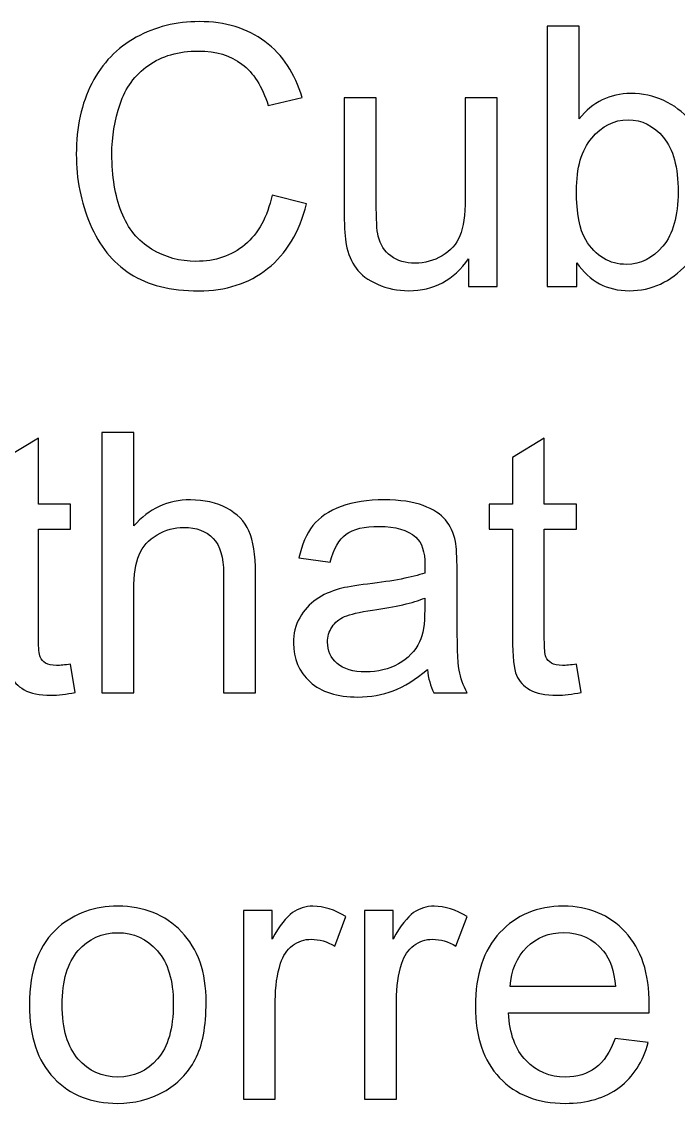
# Model space of a CAD drawing. Header units: centimetres. Extents: x -24.8 to 34.2, y -10 to 25.5.
# Drawn here: x -1.532 to -0.514, y -4.063 to -2.385 of the extents above; entities that cross this region are included whole.
import ezdxf

# ---------------------------------------------------------------- set-up
doc = ezdxf.new("R2010")
doc.units = ezdxf.units.CM
doc.header["$MEASUREMENT"] = 0
doc.layers.add('Layer 1', color=7, linetype='Continuous')

msp = doc.modelspace()

# ---------------------------------------------------------------- linework, layer by layer
at = {"layer": 'Layer 1', "color": 250}
for points, knots in [([(-1.14395, -2.65376), (-1.14395, -2.65376), (-1.09043, -2.6673), (-1.09043, -2.6673), (-1.09043, -2.6673), (-1.10162, -2.71114), (-1.12185, -2.74463), (-1.15091, -2.76777), (-1.15091, -2.76777), (-1.18008, -2.79082), (-1.21564, -2.8023), (-1.25778, -2.8023), (-1.25778, -2.8023), (-1.30134, -2.8023), (-1.33671, -2.79345), (-1.36399, -2.77577), (-1.36399, -2.77577), (-1.39127, -2.75799), (-1.41206, -2.73231), (-1.42627, -2.69872), (-1.42627, -2.69872), (-1.44047, -2.66504), (-1.44762, -2.62892), (-1.44762, -2.59035), (-1.44762, -2.59035), (-1.44762, -2.5483), (-1.43963, -2.51161), (-1.42354, -2.48028), (-1.42354, -2.48028), (-1.40745, -2.44896), (-1.38459, -2.42516), (-1.35487, -2.40888), (-1.35487, -2.40888), (-1.32523, -2.39261), (-1.29259, -2.38452), (-1.25694, -2.38452), (-1.25694, -2.38452), (-1.21648, -2.38452), (-1.18252, -2.39477), (-1.15496, -2.41537), (-1.15496, -2.41537), (-1.1274, -2.43598), (-1.10821, -2.46486), (-1.09739, -2.5022), (-1.09739, -2.5022), (-1.09739, -2.5022), (-1.14997, -2.51462), (-1.14997, -2.51462), (-1.14997, -2.51462), (-1.15938, -2.48518), (-1.17293, -2.46382), (-1.1908, -2.45037), (-1.1908, -2.45037), (-1.20858, -2.43692), (-1.23097, -2.43024), (-1.25806, -2.43024), (-1.25806, -2.43024), (-1.28911, -2.43024), (-1.31498, -2.43767), (-1.33586, -2.45253), (-1.33586, -2.45253), (-1.35675, -2.46749), (-1.37142, -2.48743), (-1.3798, -2.51255), (-1.3798, -2.51255), (-1.38826, -2.53757), (-1.3925, -2.56345), (-1.3925, -2.59007), (-1.3925, -2.59007), (-1.3925, -2.6245), (-1.38751, -2.65441), (-1.37754, -2.6801), (-1.37754, -2.6801), (-1.36747, -2.70568), (-1.35195, -2.72487), (-1.33078, -2.73757), (-1.33078, -2.73757), (-1.30962, -2.75027), (-1.28676, -2.75658), (-1.26211, -2.75658), (-1.26211, -2.75658), (-1.23219, -2.75658), (-1.20689, -2.74792), (-1.1861, -2.73071), (-1.1861, -2.73071), (-1.16531, -2.7134), (-1.15129, -2.68772), (-1.14395, -2.65376)], [0, 0, 0, 0, 0.0454545, 0.0454545, 0.0454545, 0.0454545, 0.0909091, 0.0909091, 0.0909091, 0.0909091, 0.1363636, 0.1363636, 0.1363636, 0.1363636, 0.1818182, 0.1818182, 0.1818182, 0.1818182, 0.2272727, 0.2272727, 0.2272727, 0.2272727, 0.2727273, 0.2727273, 0.2727273, 0.2727273, 0.3181818, 0.3181818, 0.3181818, 0.3181818, 0.3636364, 0.3636364, 0.3636364, 0.3636364, 0.4090909, 0.4090909, 0.4090909, 0.4090909, 0.4545455, 0.4545455, 0.4545455, 0.4545455, 0.5, 0.5, 0.5, 0.5, 0.5454545, 0.5454545, 0.5454545, 0.5454545, 0.5909091, 0.5909091, 0.5909091, 0.5909091, 0.6363636, 0.6363636, 0.6363636, 0.6363636, 0.6818182, 0.6818182, 0.6818182, 0.6818182, 0.7272727, 0.7272727, 0.7272727, 0.7272727, 0.7727273, 0.7727273, 0.7727273, 0.7727273, 0.8181818, 0.8181818, 0.8181818, 0.8181818, 0.8636364, 0.8636364, 0.8636364, 0.8636364, 0.9090909, 0.9090909, 0.9090909, 0.9090909, 0.9545455, 0.9545455, 0.9545455, 0.9545455, 1, 1, 1, 1]), ([(-0.67124, -2.79543), (-0.67124, -2.79543), (-0.71724, -2.79543), (-0.71724, -2.79543), (-0.71724, -2.79543), (-0.71724, -2.79543), (-0.71724, -2.39139), (-0.71724, -2.39139), (-0.71724, -2.39139), (-0.71724, -2.39139), (-0.66766, -2.39139), (-0.66766, -2.39139), (-0.66766, -2.39139), (-0.66766, -2.39139), (-0.66766, -2.53551), (-0.66766, -2.53551), (-0.66766, -2.53551), (-0.64668, -2.50926), (-0.61997, -2.49609), (-0.58751, -2.49609), (-0.58751, -2.49609), (-0.56945, -2.49609), (-0.55242, -2.49976), (-0.53634, -2.507), (-0.53634, -2.507), (-0.52025, -2.51424), (-0.50708, -2.5245), (-0.49664, -2.53757), (-0.49664, -2.53757), (-0.48629, -2.55075), (-0.4781, -2.56655), (-0.47227, -2.58518), (-0.47227, -2.58518), (-0.46635, -2.60371), (-0.46343, -2.62356), (-0.46343, -2.64463), (-0.46343, -2.64463), (-0.46343, -2.69487), (-0.47585, -2.73362), (-0.50068, -2.761), (-0.50068, -2.761), (-0.52542, -2.78837), (-0.55524, -2.80202), (-0.58996, -2.80202), (-0.58996, -2.80202), (-0.62448, -2.80202), (-0.65158, -2.78762), (-0.67124, -2.75874), (-0.67124, -2.75874), (-0.67124, -2.75874), (-0.67124, -2.79543), (-0.67124, -2.79543)], [0, 0, 0, 0, 0.0769231, 0.0769231, 0.0769231, 0.0769231, 0.1538462, 0.1538462, 0.1538462, 0.1538462, 0.2307692, 0.2307692, 0.2307692, 0.2307692, 0.3076923, 0.3076923, 0.3076923, 0.3076923, 0.3846154, 0.3846154, 0.3846154, 0.3846154, 0.4615385, 0.4615385, 0.4615385, 0.4615385, 0.5384615, 0.5384615, 0.5384615, 0.5384615, 0.6153846, 0.6153846, 0.6153846, 0.6153846, 0.6923077, 0.6923077, 0.6923077, 0.6923077, 0.7692308, 0.7692308, 0.7692308, 0.7692308, 0.8461538, 0.8461538, 0.8461538, 0.8461538, 0.9230769, 0.9230769, 0.9230769, 0.9230769, 1, 1, 1, 1]), ([(-0.83906, -2.79543), (-0.83906, -2.79543), (-0.83906, -2.75244), (-0.83906, -2.75244), (-0.83906, -2.75244), (-0.86192, -2.78555), (-0.89287, -2.80202), (-0.93201, -2.80202), (-0.93201, -2.80202), (-0.94922, -2.80202), (-0.9654, -2.79872), (-0.98036, -2.79214), (-0.98036, -2.79214), (-0.99532, -2.78555), (-1.00642, -2.77718), (-1.01366, -2.76721), (-1.01366, -2.76721), (-1.021, -2.75714), (-1.02608, -2.74491), (-1.029, -2.73043), (-1.029, -2.73043), (-1.03097, -2.72064), (-1.03201, -2.70521), (-1.03201, -2.68405), (-1.03201, -2.68405), (-1.03201, -2.68405), (-1.03201, -2.50277), (-1.03201, -2.50277), (-1.03201, -2.50277), (-1.03201, -2.50277), (-0.98243, -2.50277), (-0.98243, -2.50277), (-0.98243, -2.50277), (-0.98243, -2.50277), (-0.98243, -2.66504), (-0.98243, -2.66504), (-0.98243, -2.66504), (-0.98243, -2.69101), (-0.98139, -2.70841), (-0.97942, -2.71744), (-0.97942, -2.71744), (-0.97622, -2.73052), (-0.96964, -2.74068), (-0.95957, -2.74821), (-0.95957, -2.74821), (-0.94941, -2.75564), (-0.9369, -2.75931), (-0.92203, -2.75931), (-0.92203, -2.75931), (-0.90717, -2.75931), (-0.89325, -2.75554), (-0.88017, -2.74792), (-0.88017, -2.74792), (-0.8671, -2.7403), (-0.85788, -2.72986), (-0.85251, -2.71678), (-0.85251, -2.71678), (-0.84706, -2.70361), (-0.84433, -2.68452), (-0.84433, -2.65959), (-0.84433, -2.65959), (-0.84433, -2.65959), (-0.84433, -2.50277), (-0.84433, -2.50277), (-0.84433, -2.50277), (-0.84433, -2.50277), (-0.79475, -2.50277), (-0.79475, -2.50277), (-0.79475, -2.50277), (-0.79475, -2.50277), (-0.79475, -2.79543), (-0.79475, -2.79543), (-0.79475, -2.79543), (-0.79475, -2.79543), (-0.83906, -2.79543), (-0.83906, -2.79543)], [0, 0, 0, 0, 0.0526316, 0.0526316, 0.0526316, 0.0526316, 0.1052632, 0.1052632, 0.1052632, 0.1052632, 0.1578947, 0.1578947, 0.1578947, 0.1578947, 0.2105263, 0.2105263, 0.2105263, 0.2105263, 0.2631579, 0.2631579, 0.2631579, 0.2631579, 0.3157895, 0.3157895, 0.3157895, 0.3157895, 0.3684211, 0.3684211, 0.3684211, 0.3684211, 0.4210526, 0.4210526, 0.4210526, 0.4210526, 0.4736842, 0.4736842, 0.4736842, 0.4736842, 0.5263158, 0.5263158, 0.5263158, 0.5263158, 0.5789474, 0.5789474, 0.5789474, 0.5789474, 0.6315789, 0.6315789, 0.6315789, 0.6315789, 0.6842105, 0.6842105, 0.6842105, 0.6842105, 0.7368421, 0.7368421, 0.7368421, 0.7368421, 0.7894737, 0.7894737, 0.7894737, 0.7894737, 0.8421053, 0.8421053, 0.8421053, 0.8421053, 0.8947368, 0.8947368, 0.8947368, 0.8947368, 0.9473684, 0.9473684, 0.9473684, 0.9473684, 1, 1, 1, 1]), ([(-0.6718, -2.64689), (-0.6718, -2.68198), (-0.667, -2.70728), (-0.6575, -2.7229), (-0.6575, -2.7229), (-0.64189, -2.74849), (-0.62072, -2.76128), (-0.5941, -2.76128), (-0.5941, -2.76128), (-0.57237, -2.76128), (-0.55365, -2.75187), (-0.53784, -2.73297), (-0.53784, -2.73297), (-0.52204, -2.71415), (-0.51413, -2.68612), (-0.51413, -2.64877), (-0.51413, -2.64877), (-0.51413, -2.61058), (-0.52175, -2.58235), (-0.5369, -2.5642), (-0.5369, -2.5642), (-0.55205, -2.54604), (-0.57039, -2.53692), (-0.59184, -2.53692), (-0.59184, -2.53692), (-0.61357, -2.53692), (-0.63229, -2.54632), (-0.6481, -2.56514), (-0.6481, -2.56514), (-0.6639, -2.58395), (-0.6718, -2.61123), (-0.6718, -2.64689)], [0, 0, 0, 0, 0.125, 0.125, 0.125, 0.125, 0.25, 0.25, 0.25, 0.25, 0.375, 0.375, 0.375, 0.375, 0.5, 0.5, 0.5, 0.5, 0.625, 0.625, 0.625, 0.625, 0.75, 0.75, 0.75, 0.75, 0.875, 0.875, 0.875, 0.875, 1, 1, 1, 1]), ([(-1.45646, -3.38161), (-1.45646, -3.38161), (-1.44931, -3.42545), (-1.44931, -3.42545), (-1.44931, -3.42545), (-1.46323, -3.42836), (-1.47574, -3.42987), (-1.48675, -3.42987), (-1.48675, -3.42987), (-1.50481, -3.42987), (-1.51874, -3.42704), (-1.52871, -3.42131), (-1.52871, -3.42131), (-1.53858, -3.41566), (-1.54555, -3.40814), (-1.54959, -3.39882), (-1.54959, -3.39882), (-1.55364, -3.3896), (-1.55571, -3.37004), (-1.55571, -3.34031), (-1.55571, -3.34031), (-1.55571, -3.34031), (-1.55571, -3.17192), (-1.55571, -3.17192), (-1.55571, -3.17192), (-1.55571, -3.17192), (-1.59211, -3.17192), (-1.59211, -3.17192), (-1.59211, -3.17192), (-1.59211, -3.17192), (-1.59211, -3.13335), (-1.59211, -3.13335), (-1.59211, -3.13335), (-1.59211, -3.13335), (-1.55571, -3.13335), (-1.55571, -3.13335), (-1.55571, -3.13335), (-1.55571, -3.13335), (-1.55571, -3.06082), (-1.55571, -3.06082), (-1.55571, -3.06082), (-1.55571, -3.06082), (-1.50632, -3.03109), (-1.50632, -3.03109), (-1.50632, -3.03109), (-1.50632, -3.03109), (-1.50632, -3.13335), (-1.50632, -3.13335), (-1.50632, -3.13335), (-1.50632, -3.13335), (-1.45646, -3.13335), (-1.45646, -3.13335), (-1.45646, -3.13335), (-1.45646, -3.13335), (-1.45646, -3.17192), (-1.45646, -3.17192), (-1.45646, -3.17192), (-1.45646, -3.17192), (-1.50632, -3.17192), (-1.50632, -3.17192), (-1.50632, -3.17192), (-1.50632, -3.17192), (-1.50632, -3.34304), (-1.50632, -3.34304), (-1.50632, -3.34304), (-1.50632, -3.35724), (-1.50547, -3.36627), (-1.50378, -3.37032), (-1.50378, -3.37032), (-1.50199, -3.37436), (-1.49917, -3.37756), (-1.49522, -3.38001), (-1.49522, -3.38001), (-1.49127, -3.38236), (-1.48562, -3.38358), (-1.47828, -3.38358), (-1.47828, -3.38358), (-1.47273, -3.38358), (-1.46549, -3.38292), (-1.45646, -3.38161)], [0, 0, 0, 0, 0.05, 0.05, 0.05, 0.05, 0.1, 0.1, 0.1, 0.1, 0.15, 0.15, 0.15, 0.15, 0.2, 0.2, 0.2, 0.2, 0.25, 0.25, 0.25, 0.25, 0.3, 0.3, 0.3, 0.3, 0.35, 0.35, 0.35, 0.35, 0.4, 0.4, 0.4, 0.4, 0.45, 0.45, 0.45, 0.45, 0.5, 0.5, 0.5, 0.5, 0.55, 0.55, 0.55, 0.55, 0.6, 0.6, 0.6, 0.6, 0.65, 0.65, 0.65, 0.65, 0.7, 0.7, 0.7, 0.7, 0.75, 0.75, 0.75, 0.75, 0.8, 0.8, 0.8, 0.8, 0.85, 0.85, 0.85, 0.85, 0.9, 0.9, 0.9, 0.9, 0.95, 0.95, 0.95, 0.95, 1, 1, 1, 1]), ([(-1.40792, -3.42601), (-1.40792, -3.42601), (-1.40792, -3.02197), (-1.40792, -3.02197), (-1.40792, -3.02197), (-1.40792, -3.02197), (-1.35834, -3.02197), (-1.35834, -3.02197), (-1.35834, -3.02197), (-1.35834, -3.02197), (-1.35834, -3.16693), (-1.35834, -3.16693), (-1.35834, -3.16693), (-1.3352, -3.14012), (-1.30594, -3.12667), (-1.27066, -3.12667), (-1.27066, -3.12667), (-1.24903, -3.12667), (-1.23021, -3.131), (-1.21422, -3.13956), (-1.21422, -3.13956), (-1.19823, -3.14802), (-1.18675, -3.15988), (-1.17988, -3.17493), (-1.17988, -3.17493), (-1.17302, -3.18998), (-1.16954, -3.2119), (-1.16954, -3.2405), (-1.16954, -3.2405), (-1.16954, -3.2405), (-1.16954, -3.42601), (-1.16954, -3.42601), (-1.16954, -3.42601), (-1.16954, -3.42601), (-1.21921, -3.42601), (-1.21921, -3.42601), (-1.21921, -3.42601), (-1.21921, -3.42601), (-1.21921, -3.2405), (-1.21921, -3.2405), (-1.21921, -3.2405), (-1.21921, -3.21576), (-1.22457, -3.19769), (-1.23529, -3.18641), (-1.23529, -3.18641), (-1.24602, -3.17512), (-1.26126, -3.16938), (-1.28092, -3.16938), (-1.28092, -3.16938), (-1.29559, -3.16938), (-1.30942, -3.17323), (-1.3224, -3.18085), (-1.3224, -3.18085), (-1.33539, -3.18847), (-1.34461, -3.19882), (-1.35006, -3.2119), (-1.35006, -3.2119), (-1.35561, -3.22488), (-1.35834, -3.24294), (-1.35834, -3.2659), (-1.35834, -3.2659), (-1.35834, -3.2659), (-1.35834, -3.42601), (-1.35834, -3.42601), (-1.35834, -3.42601), (-1.35834, -3.42601), (-1.40792, -3.42601), (-1.40792, -3.42601)], [0, 0, 0, 0, 0.0588235, 0.0588235, 0.0588235, 0.0588235, 0.1176471, 0.1176471, 0.1176471, 0.1176471, 0.1764706, 0.1764706, 0.1764706, 0.1764706, 0.2352941, 0.2352941, 0.2352941, 0.2352941, 0.2941176, 0.2941176, 0.2941176, 0.2941176, 0.3529412, 0.3529412, 0.3529412, 0.3529412, 0.4117647, 0.4117647, 0.4117647, 0.4117647, 0.4705882, 0.4705882, 0.4705882, 0.4705882, 0.5294118, 0.5294118, 0.5294118, 0.5294118, 0.5882353, 0.5882353, 0.5882353, 0.5882353, 0.6470588, 0.6470588, 0.6470588, 0.6470588, 0.7058824, 0.7058824, 0.7058824, 0.7058824, 0.7647059, 0.7647059, 0.7647059, 0.7647059, 0.8235294, 0.8235294, 0.8235294, 0.8235294, 0.8823529, 0.8823529, 0.8823529, 0.8823529, 0.9411765, 0.9411765, 0.9411765, 0.9411765, 1, 1, 1, 1]), ([(-0.6718, -3.38161), (-0.6718, -3.38161), (-0.66465, -3.42545), (-0.66465, -3.42545), (-0.66465, -3.42545), (-0.67857, -3.42836), (-0.69108, -3.42987), (-0.70209, -3.42987), (-0.70209, -3.42987), (-0.72015, -3.42987), (-0.73408, -3.42704), (-0.74405, -3.42131), (-0.74405, -3.42131), (-0.75392, -3.41566), (-0.76089, -3.40814), (-0.76493, -3.39882), (-0.76493, -3.39882), (-0.76898, -3.3896), (-0.77105, -3.37004), (-0.77105, -3.34031), (-0.77105, -3.34031), (-0.77105, -3.34031), (-0.77105, -3.17192), (-0.77105, -3.17192), (-0.77105, -3.17192), (-0.77105, -3.17192), (-0.80745, -3.17192), (-0.80745, -3.17192), (-0.80745, -3.17192), (-0.80745, -3.17192), (-0.80745, -3.13335), (-0.80745, -3.13335), (-0.80745, -3.13335), (-0.80745, -3.13335), (-0.77105, -3.13335), (-0.77105, -3.13335), (-0.77105, -3.13335), (-0.77105, -3.13335), (-0.77105, -3.06082), (-0.77105, -3.06082), (-0.77105, -3.06082), (-0.77105, -3.06082), (-0.72166, -3.03109), (-0.72166, -3.03109), (-0.72166, -3.03109), (-0.72166, -3.03109), (-0.72166, -3.13335), (-0.72166, -3.13335), (-0.72166, -3.13335), (-0.72166, -3.13335), (-0.6718, -3.13335), (-0.6718, -3.13335), (-0.6718, -3.13335), (-0.6718, -3.13335), (-0.6718, -3.17192), (-0.6718, -3.17192), (-0.6718, -3.17192), (-0.6718, -3.17192), (-0.72166, -3.17192), (-0.72166, -3.17192), (-0.72166, -3.17192), (-0.72166, -3.17192), (-0.72166, -3.34304), (-0.72166, -3.34304), (-0.72166, -3.34304), (-0.72166, -3.35724), (-0.72081, -3.36627), (-0.71912, -3.37032), (-0.71912, -3.37032), (-0.71733, -3.37436), (-0.71451, -3.37756), (-0.71056, -3.38001), (-0.71056, -3.38001), (-0.70661, -3.38236), (-0.70096, -3.38358), (-0.69362, -3.38358), (-0.69362, -3.38358), (-0.68807, -3.38358), (-0.68083, -3.38292), (-0.6718, -3.38161)], [0, 0, 0, 0, 0.05, 0.05, 0.05, 0.05, 0.1, 0.1, 0.1, 0.1, 0.15, 0.15, 0.15, 0.15, 0.2, 0.2, 0.2, 0.2, 0.25, 0.25, 0.25, 0.25, 0.3, 0.3, 0.3, 0.3, 0.35, 0.35, 0.35, 0.35, 0.4, 0.4, 0.4, 0.4, 0.45, 0.45, 0.45, 0.45, 0.5, 0.5, 0.5, 0.5, 0.55, 0.55, 0.55, 0.55, 0.6, 0.6, 0.6, 0.6, 0.65, 0.65, 0.65, 0.65, 0.7, 0.7, 0.7, 0.7, 0.75, 0.75, 0.75, 0.75, 0.8, 0.8, 0.8, 0.8, 0.85, 0.85, 0.85, 0.85, 0.9, 0.9, 0.9, 0.9, 0.95, 0.95, 0.95, 0.95, 1, 1, 1, 1]), ([(-0.90303, -3.38989), (-0.92147, -3.4055), (-0.93915, -3.41651), (-0.95609, -3.423), (-0.95609, -3.423), (-0.97311, -3.4294), (-0.99136, -3.4326), (-1.01084, -3.4326), (-1.01084, -3.4326), (-1.04301, -3.4326), (-1.06766, -3.42479), (-1.08497, -3.40908), (-1.08497, -3.40908), (-1.10218, -3.39337), (-1.11084, -3.37323), (-1.11084, -3.34887), (-1.11084, -3.34887), (-1.11084, -3.33448), (-1.10764, -3.3214), (-1.10105, -3.30955), (-1.10105, -3.30955), (-1.09456, -3.29769), (-1.086, -3.28819), (-1.07546, -3.28104), (-1.07546, -3.28104), (-1.06483, -3.27389), (-1.05298, -3.26844), (-1.03972, -3.26477), (-1.03972, -3.26477), (-1.03003, -3.26223), (-1.01535, -3.25969), (-0.99569, -3.25734), (-0.99569, -3.25734), (-0.95562, -3.25254), (-0.92608, -3.24689), (-0.90717, -3.24022), (-0.90717, -3.24022), (-0.90698, -3.23344), (-0.90689, -3.22911), (-0.90689, -3.22733), (-0.90689, -3.22733), (-0.90689, -3.2071), (-0.91159, -3.1928), (-0.921, -3.18462), (-0.921, -3.18462), (-0.9336, -3.17333), (-0.95251, -3.16778), (-0.97744, -3.16778), (-0.97744, -3.16778), (-1.00077, -3.16778), (-1.01799, -3.17182), (-1.02918, -3.18001), (-1.02918, -3.18001), (-1.04028, -3.18819), (-1.04847, -3.20268), (-1.05383, -3.22347), (-1.05383, -3.22347), (-1.05383, -3.22347), (-1.10228, -3.21679), (-1.10228, -3.21679), (-1.10228, -3.21679), (-1.09785, -3.19609), (-1.09061, -3.17926), (-1.08054, -3.16656), (-1.08054, -3.16656), (-1.07048, -3.15376), (-1.0558, -3.14388), (-1.03671, -3.13702), (-1.03671, -3.13702), (-1.01761, -3.13015), (-0.9955, -3.12667), (-0.97029, -3.12667), (-0.97029, -3.12667), (-0.94527, -3.12667), (-0.92504, -3.12968), (-0.90943, -3.13551), (-0.90943, -3.13551), (-0.89381, -3.14144), (-0.88233, -3.14878), (-0.8749, -3.15771), (-0.8749, -3.15771), (-0.86756, -3.16665), (-0.86248, -3.17784), (-0.85947, -3.19149), (-0.85947, -3.19149), (-0.85787, -3.19995), (-0.85703, -3.21519), (-0.85703, -3.2372), (-0.85703, -3.2372), (-0.85703, -3.2372), (-0.85703, -3.30334), (-0.85703, -3.30334), (-0.85703, -3.30334), (-0.85703, -3.34953), (-0.85599, -3.37869), (-0.85383, -3.39083), (-0.85383, -3.39083), (-0.85176, -3.40306), (-0.84752, -3.41482), (-0.84132, -3.42601), (-0.84132, -3.42601), (-0.84132, -3.42601), (-0.89315, -3.42601), (-0.89315, -3.42601), (-0.89315, -3.42601), (-0.89823, -3.41576), (-0.90162, -3.40371), (-0.90303, -3.38989)], [0, 0, 0, 0, 0.037037, 0.037037, 0.037037, 0.037037, 0.0740741, 0.0740741, 0.0740741, 0.0740741, 0.1111111, 0.1111111, 0.1111111, 0.1111111, 0.1481481, 0.1481481, 0.1481481, 0.1481481, 0.1851852, 0.1851852, 0.1851852, 0.1851852, 0.2222222, 0.2222222, 0.2222222, 0.2222222, 0.2592593, 0.2592593, 0.2592593, 0.2592593, 0.2962963, 0.2962963, 0.2962963, 0.2962963, 0.3333333, 0.3333333, 0.3333333, 0.3333333, 0.3703704, 0.3703704, 0.3703704, 0.3703704, 0.4074074, 0.4074074, 0.4074074, 0.4074074, 0.4444444, 0.4444444, 0.4444444, 0.4444444, 0.4814815, 0.4814815, 0.4814815, 0.4814815, 0.5185185, 0.5185185, 0.5185185, 0.5185185, 0.5555556, 0.5555556, 0.5555556, 0.5555556, 0.5925926, 0.5925926, 0.5925926, 0.5925926, 0.6296296, 0.6296296, 0.6296296, 0.6296296, 0.6666667, 0.6666667, 0.6666667, 0.6666667, 0.7037037, 0.7037037, 0.7037037, 0.7037037, 0.7407407, 0.7407407, 0.7407407, 0.7407407, 0.7777778, 0.7777778, 0.7777778, 0.7777778, 0.8148148, 0.8148148, 0.8148148, 0.8148148, 0.8518519, 0.8518519, 0.8518519, 0.8518519, 0.8888889, 0.8888889, 0.8888889, 0.8888889, 0.9259259, 0.9259259, 0.9259259, 0.9259259, 0.962963, 0.962963, 0.962963, 0.962963, 1, 1, 1, 1]), ([(-0.90717, -3.27907), (-0.92523, -3.2865), (-0.95223, -3.29271), (-0.98816, -3.29788), (-0.98816, -3.29788), (-1.00858, -3.3008), (-1.02307, -3.30409), (-1.03144, -3.30776), (-1.03144, -3.30776), (-1.0399, -3.31143), (-1.04649, -3.31679), (-1.05101, -3.32394), (-1.05101, -3.32394), (-1.05562, -3.331), (-1.05797, -3.3388), (-1.05797, -3.34746), (-1.05797, -3.34746), (-1.05797, -3.36072), (-1.05289, -3.37173), (-1.04292, -3.38057), (-1.04292, -3.38057), (-1.03294, -3.38932), (-1.01827, -3.39374), (-0.99898, -3.39374), (-0.99898, -3.39374), (-0.97989, -3.39374), (-0.96286, -3.3896), (-0.948, -3.38123), (-0.948, -3.38123), (-0.93313, -3.37286), (-0.92212, -3.36138), (-0.91516, -3.34689), (-0.91516, -3.34689), (-0.9098, -3.3357), (-0.90717, -3.31914), (-0.90717, -3.29732), (-0.90717, -3.29732), (-0.90717, -3.29732), (-0.90717, -3.27907), (-0.90717, -3.27907)], [0, 0, 0, 0, 0.1, 0.1, 0.1, 0.1, 0.2, 0.2, 0.2, 0.2, 0.3, 0.3, 0.3, 0.3, 0.4, 0.4, 0.4, 0.4, 0.5, 0.5, 0.5, 0.5, 0.6, 0.6, 0.6, 0.6, 0.7, 0.7, 0.7, 0.7, 0.8, 0.8, 0.8, 0.8, 0.9, 0.9, 0.9, 0.9, 1, 1, 1, 1]), ([(-1.52043, -3.91021), (-1.52043, -3.85603), (-1.50538, -3.81586), (-1.47518, -3.7898), (-1.47518, -3.7898), (-1.45006, -3.76816), (-1.41939, -3.75725), (-1.38318, -3.75725), (-1.38318, -3.75725), (-1.34291, -3.75725), (-1.30999, -3.77042), (-1.28449, -3.79685), (-1.28449, -3.79685), (-1.25891, -3.82319), (-1.24621, -3.8596), (-1.24621, -3.90607), (-1.24621, -3.90607), (-1.24621, -3.9438), (-1.25185, -3.97343), (-1.26314, -3.99497), (-1.26314, -3.99497), (-1.27443, -4.01661), (-1.29089, -4.03335), (-1.31243, -4.0453), (-1.31243, -4.0453), (-1.33407, -4.05725), (-1.35759, -4.06318), (-1.38318, -4.06318), (-1.38318, -4.06318), (-1.4241, -4.06318), (-1.45721, -4.0501), (-1.48252, -4.02376), (-1.48252, -4.02376), (-1.50782, -3.99751), (-1.52043, -3.95969), (-1.52043, -3.91021)], [0, 0, 0, 0, 0.1111111, 0.1111111, 0.1111111, 0.1111111, 0.2222222, 0.2222222, 0.2222222, 0.2222222, 0.3333333, 0.3333333, 0.3333333, 0.3333333, 0.4444444, 0.4444444, 0.4444444, 0.4444444, 0.5555556, 0.5555556, 0.5555556, 0.5555556, 0.6666667, 0.6666667, 0.6666667, 0.6666667, 0.7777778, 0.7777778, 0.7777778, 0.7777778, 0.8888889, 0.8888889, 0.8888889, 0.8888889, 1, 1, 1, 1]), ([(-1.18854, -4.05659), (-1.18854, -4.05659), (-1.18854, -3.76393), (-1.18854, -3.76393), (-1.18854, -3.76393), (-1.18854, -3.76393), (-1.14395, -3.76393), (-1.14395, -3.76393), (-1.14395, -3.76393), (-1.14395, -3.76393), (-1.14395, -3.80824), (-1.14395, -3.80824), (-1.14395, -3.80824), (-1.13257, -3.78754), (-1.12203, -3.77381), (-1.11234, -3.76722), (-1.11234, -3.76722), (-1.10275, -3.76064), (-1.09212, -3.75725), (-1.08055, -3.75725), (-1.08055, -3.75725), (-1.0638, -3.75725), (-1.04687, -3.76261), (-1.02956, -3.77324), (-1.02956, -3.77324), (-1.02956, -3.77324), (-1.04668, -3.81934), (-1.04668, -3.81934), (-1.04668, -3.81934), (-1.05872, -3.81209), (-1.07086, -3.80852), (-1.08299, -3.80852), (-1.08299, -3.80852), (-1.0939, -3.80852), (-1.10359, -3.81181), (-1.11225, -3.8183), (-1.11225, -3.8183), (-1.1209, -3.82489), (-1.12702, -3.83392), (-1.13069, -3.84549), (-1.13069, -3.84549), (-1.13624, -3.86308), (-1.13896, -3.88237), (-1.13896, -3.90334), (-1.13896, -3.90334), (-1.13896, -3.90334), (-1.13896, -4.05659), (-1.13896, -4.05659), (-1.13896, -4.05659), (-1.13896, -4.05659), (-1.18854, -4.05659), (-1.18854, -4.05659)], [0, 0, 0, 0, 0.0769231, 0.0769231, 0.0769231, 0.0769231, 0.1538462, 0.1538462, 0.1538462, 0.1538462, 0.2307692, 0.2307692, 0.2307692, 0.2307692, 0.3076923, 0.3076923, 0.3076923, 0.3076923, 0.3846154, 0.3846154, 0.3846154, 0.3846154, 0.4615385, 0.4615385, 0.4615385, 0.4615385, 0.5384615, 0.5384615, 0.5384615, 0.5384615, 0.6153846, 0.6153846, 0.6153846, 0.6153846, 0.6923077, 0.6923077, 0.6923077, 0.6923077, 0.7692308, 0.7692308, 0.7692308, 0.7692308, 0.8461538, 0.8461538, 0.8461538, 0.8461538, 0.9230769, 0.9230769, 0.9230769, 0.9230769, 1, 1, 1, 1]), ([(-1.00058, -4.05659), (-1.00058, -4.05659), (-1.00058, -3.76393), (-1.00058, -3.76393), (-1.00058, -3.76393), (-1.00058, -3.76393), (-0.95599, -3.76393), (-0.95599, -3.76393), (-0.95599, -3.76393), (-0.95599, -3.76393), (-0.95599, -3.80824), (-0.95599, -3.80824), (-0.95599, -3.80824), (-0.94461, -3.78754), (-0.93407, -3.77381), (-0.92438, -3.76722), (-0.92438, -3.76722), (-0.91479, -3.76064), (-0.90416, -3.75725), (-0.89259, -3.75725), (-0.89259, -3.75725), (-0.87584, -3.75725), (-0.85891, -3.76261), (-0.8416, -3.77324), (-0.8416, -3.77324), (-0.8416, -3.77324), (-0.85872, -3.81934), (-0.85872, -3.81934), (-0.85872, -3.81934), (-0.87076, -3.81209), (-0.8829, -3.80852), (-0.89503, -3.80852), (-0.89503, -3.80852), (-0.90594, -3.80852), (-0.91563, -3.81181), (-0.92429, -3.8183), (-0.92429, -3.8183), (-0.93294, -3.82489), (-0.93906, -3.83392), (-0.94273, -3.84549), (-0.94273, -3.84549), (-0.94828, -3.86308), (-0.951, -3.88237), (-0.951, -3.90334), (-0.951, -3.90334), (-0.951, -3.90334), (-0.951, -4.05659), (-0.951, -4.05659), (-0.951, -4.05659), (-0.951, -4.05659), (-1.00058, -4.05659), (-1.00058, -4.05659)], [0, 0, 0, 0, 0.0769231, 0.0769231, 0.0769231, 0.0769231, 0.1538462, 0.1538462, 0.1538462, 0.1538462, 0.2307692, 0.2307692, 0.2307692, 0.2307692, 0.3076923, 0.3076923, 0.3076923, 0.3076923, 0.3846154, 0.3846154, 0.3846154, 0.3846154, 0.4615385, 0.4615385, 0.4615385, 0.4615385, 0.5384615, 0.5384615, 0.5384615, 0.5384615, 0.6153846, 0.6153846, 0.6153846, 0.6153846, 0.6923077, 0.6923077, 0.6923077, 0.6923077, 0.7692308, 0.7692308, 0.7692308, 0.7692308, 0.8461538, 0.8461538, 0.8461538, 0.8461538, 0.9230769, 0.9230769, 0.9230769, 0.9230769, 1, 1, 1, 1]), ([(-0.61177, -3.96233), (-0.61177, -3.96233), (-0.5605, -3.96863), (-0.5605, -3.96863), (-0.5605, -3.96863), (-0.5686, -3.99864), (-0.58355, -4.02188), (-0.60538, -4.03843), (-0.60538, -4.03843), (-0.6273, -4.0549), (-0.65524, -4.06318), (-0.6892, -4.06318), (-0.6892, -4.06318), (-0.732, -4.06318), (-0.76596, -4.05), (-0.79098, -4.02366), (-0.79098, -4.02366), (-0.8161, -3.99732), (-0.82861, -3.96035), (-0.82861, -3.91275), (-0.82861, -3.91275), (-0.82861, -3.86346), (-0.81591, -3.82526), (-0.79061, -3.79808), (-0.79061, -3.79808), (-0.76521, -3.77089), (-0.73238, -3.75725), (-0.69193, -3.75725), (-0.69193, -3.75725), (-0.65279, -3.75725), (-0.62081, -3.77061), (-0.59606, -3.79723), (-0.59606, -3.79723), (-0.57123, -3.82385), (-0.55881, -3.86139), (-0.55881, -3.90965), (-0.55881, -3.90965), (-0.55881, -3.91266), (-0.55891, -3.91708), (-0.55909, -3.92291), (-0.55909, -3.92291), (-0.55909, -3.92291), (-0.77734, -3.92291), (-0.77734, -3.92291), (-0.77734, -3.92291), (-0.77556, -3.95508), (-0.76643, -3.97973), (-0.75006, -3.99676), (-0.75006, -3.99676), (-0.73369, -4.01388), (-0.71337, -4.02244), (-0.68891, -4.02244), (-0.68891, -4.02244), (-0.67076, -4.02244), (-0.65524, -4.01764), (-0.64235, -4.00805), (-0.64235, -4.00805), (-0.62946, -3.99855), (-0.6193, -3.98331), (-0.61177, -3.96233)], [0, 0, 0, 0, 0.0666667, 0.0666667, 0.0666667, 0.0666667, 0.1333333, 0.1333333, 0.1333333, 0.1333333, 0.2, 0.2, 0.2, 0.2, 0.2666667, 0.2666667, 0.2666667, 0.2666667, 0.3333333, 0.3333333, 0.3333333, 0.3333333, 0.4, 0.4, 0.4, 0.4, 0.4666667, 0.4666667, 0.4666667, 0.4666667, 0.5333333, 0.5333333, 0.5333333, 0.5333333, 0.6, 0.6, 0.6, 0.6, 0.6666667, 0.6666667, 0.6666667, 0.6666667, 0.7333333, 0.7333333, 0.7333333, 0.7333333, 0.8, 0.8, 0.8, 0.8, 0.8666667, 0.8666667, 0.8666667, 0.8666667, 0.9333333, 0.9333333, 0.9333333, 0.9333333, 1, 1, 1, 1]), ([(-1.46944, -3.91021), (-1.46944, -3.94775), (-1.46126, -3.97578), (-1.44489, -3.99441), (-1.44489, -3.99441), (-1.42852, -4.01313), (-1.40792, -4.02244), (-1.38318, -4.02244), (-1.38318, -4.02244), (-1.35853, -4.02244), (-1.33802, -4.01303), (-1.32165, -3.99431), (-1.32165, -3.99431), (-1.30538, -3.97559), (-1.29719, -3.94699), (-1.29719, -3.90861), (-1.29719, -3.90861), (-1.29719, -3.87239), (-1.30538, -3.84492), (-1.32184, -3.8263), (-1.32184, -3.8263), (-1.3383, -3.80767), (-1.35872, -3.79836), (-1.38318, -3.79836), (-1.38318, -3.79836), (-1.40792, -3.79836), (-1.42852, -3.80767), (-1.44489, -3.8262), (-1.44489, -3.8262), (-1.46126, -3.84474), (-1.46944, -3.87277), (-1.46944, -3.91021)], [0, 0, 0, 0, 0.125, 0.125, 0.125, 0.125, 0.25, 0.25, 0.25, 0.25, 0.375, 0.375, 0.375, 0.375, 0.5, 0.5, 0.5, 0.5, 0.625, 0.625, 0.625, 0.625, 0.75, 0.75, 0.75, 0.75, 0.875, 0.875, 0.875, 0.875, 1, 1, 1, 1]), ([(-0.77462, -3.88208), (-0.77462, -3.88208), (-0.61121, -3.88208), (-0.61121, -3.88208), (-0.61121, -3.88208), (-0.61337, -3.85753), (-0.61968, -3.839), (-0.62993, -3.82677), (-0.62993, -3.82677), (-0.64574, -3.80767), (-0.66624, -3.79808), (-0.69136, -3.79808), (-0.69136, -3.79808), (-0.71413, -3.79808), (-0.73332, -3.8057), (-0.74884, -3.82094), (-0.74884, -3.82094), (-0.76436, -3.83618), (-0.77292, -3.85659), (-0.77462, -3.88208)], [0, 0, 0, 0, 0.2, 0.2, 0.2, 0.2, 0.4, 0.4, 0.4, 0.4, 0.6, 0.6, 0.6, 0.6, 0.8, 0.8, 0.8, 0.8, 1, 1, 1, 1])]:
    msp.add_open_spline(points, degree=3, knots=knots, dxfattribs=at)

doc.saveas('drawing.dxf')
